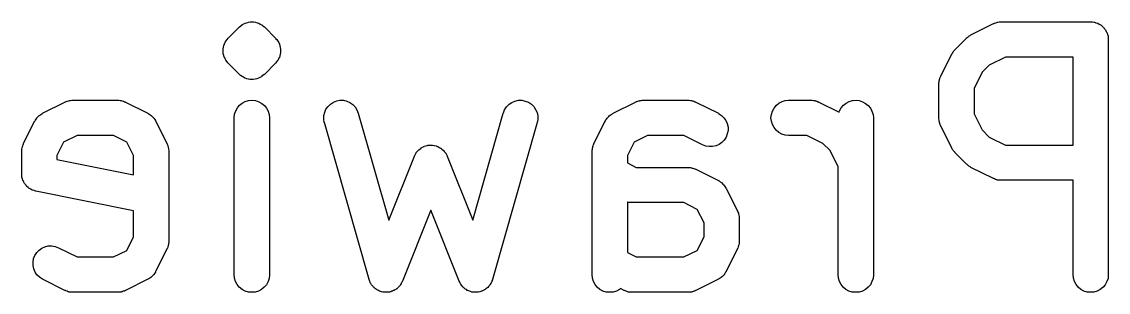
# Model space of a CAD drawing. Extents: x 131.5 to 184.4, y -145.8 to -137.7.
# Drawn here: x 179.796 to 184.422, y -145.467 to -144.317 of the extents above; entities that cross this region are included whole.
import ezdxf

# ---------------------------------------------------------------- set-up
doc = ezdxf.new("R2010")
doc.units = 0
doc.layers.add('BLACK', color=7, linetype='CONTINUOUS')

msp = doc.modelspace()

# ---------------------------------------------------------------- linework, layer by layer
at = {"layer": 'BLACK', "linetype": 'CONTINUOUS'}
for p, q in [((180.729, -144.334), (180.734, -144.33)), ((180.734, -144.33), (180.735, -144.33)), ((180.735, -144.329), (180.741, -144.326)), ((180.735, -144.33), (180.735, -144.329)), ((180.735, -144.33), (180.735, -144.33)), ((180.735, -144.33), (180.735, -144.33)), ((180.741, -144.326), (180.747, -144.323)), ((180.747, -144.323), (180.748, -144.323)), ((180.748, -144.323), (180.755, -144.321)), ((180.748, -144.323), (180.748, -144.323)), ((180.748, -144.323), (180.748, -144.323)), ((180.748, -144.323), (180.748, -144.323)), ((180.755, -144.321), (180.761, -144.319)), ((180.761, -144.319), (180.762, -144.319)), ((180.762, -144.319), (180.769, -144.318)), ((180.762, -144.319), (180.762, -144.319)), ((180.762, -144.319), (180.762, -144.319)), ((180.762, -144.319), (180.762, -144.319)), ((180.769, -144.318), (180.776, -144.317)), ((180.776, -144.317), (180.776, -144.317)), ((180.776, -144.317), (180.776, -144.317)), ((180.776, -144.317), (180.776, -144.317)), ((180.776, -144.317), (180.783, -144.318)), ((180.776, -144.317), (180.776, -144.317)), ((180.783, -144.318), (180.791, -144.319)), ((180.791, -144.319), (180.791, -144.319)), ((180.791, -144.319), (180.791, -144.319)), ((180.791, -144.319), (180.791, -144.319)), ((180.791, -144.319), (180.791, -144.319)), ((180.791, -144.319), (180.798, -144.321)), ((180.798, -144.321), (180.805, -144.323)), ((180.805, -144.323), (180.805, -144.323)), ((180.805, -144.323), (180.805, -144.323)), ((180.805, -144.323), (180.805, -144.323)), ((180.805, -144.323), (180.805, -144.323)), ((180.805, -144.323), (180.811, -144.327)), ((180.811, -144.327), (180.817, -144.33)), ((180.817, -144.33), (180.818, -144.33)), ((180.818, -144.33), (180.818, -144.33)), ((180.818, -144.33), (180.818, -144.33)), ((180.818, -144.33), (180.818, -144.33)), ((180.818, -144.33), (180.823, -144.335)), ((183.837, -144.373), (183.933, -144.325)), ((183.933, -144.325), (183.934, -144.325)), ((183.934, -144.325), (183.936, -144.324)), ((183.936, -144.324), (183.938, -144.323)), ((183.938, -144.323), (183.943, -144.322)), ((183.943, -144.322), (183.947, -144.32)), ((183.947, -144.32), (183.95, -144.319)), ((183.95, -144.319), (183.952, -144.319)), ((183.952, -144.319), (183.957, -144.318)), ((183.957, -144.318), (183.962, -144.318)), ((183.962, -144.318), (183.964, -144.318)), ((183.964, -144.318), (183.966, -144.317)), ((183.966, -144.317), (184.347, -144.317)), ((184.347, -144.317), (184.348, -144.317)), ((184.348, -144.317), (184.348, -144.317)), ((184.348, -144.317), (184.348, -144.317)), ((184.348, -144.317), (184.348, -144.317)), ((184.348, -144.317), (184.355, -144.318)), ((184.355, -144.318), (184.362, -144.319)), ((184.362, -144.319), (184.362, -144.319)), ((184.362, -144.319), (184.363, -144.319)), ((184.363, -144.319), (184.369, -144.321)), ((184.369, -144.321), (184.376, -144.323)), ((184.376, -144.323), (184.376, -144.323)), ((184.376, -144.323), (184.377, -144.323)), ((184.377, -144.323), (184.383, -144.327)), ((184.383, -144.327), (184.389, -144.33)), ((184.389, -144.33), (184.389, -144.33)), ((184.389, -144.33), (184.39, -144.33)), ((184.39, -144.33), (184.395, -144.335)), ((180.675, -144.387), (180.723, -144.339)), ((180.723, -144.339), (180.729, -144.334)), ((180.723, -144.339), (180.723, -144.339)), ((180.723, -144.339), (180.723, -144.339)), ((180.723, -144.339), (180.723, -144.339)), ((180.723, -144.339), (180.723, -144.339)), ((180.723, -144.339), (180.723, -144.339)), ((180.723, -144.339), (180.723, -144.339)), ((180.723, -144.339), (180.723, -144.339)), ((180.823, -144.335), (180.829, -144.339)), ((180.829, -144.339), (180.876, -144.387)), ((183.828, -144.379), (183.83, -144.377)), ((183.83, -144.377), (183.834, -144.375)), ((183.834, -144.375), (183.837, -144.373)), ((184.395, -144.335), (184.4, -144.34)), ((184.4, -144.34), (184.401, -144.34)), ((184.401, -144.34), (184.401, -144.34)), ((184.401, -144.34), (184.405, -144.345)), ((184.405, -144.345), (184.41, -144.351)), ((184.41, -144.351), (184.41, -144.351)), ((184.41, -144.351), (184.41, -144.351)), ((184.41, -144.351), (184.413, -144.358)), ((184.413, -144.358), (184.416, -144.364)), ((184.416, -144.364), (184.417, -144.364)), ((184.417, -144.364), (184.417, -144.364)), ((184.417, -144.364), (184.419, -144.371)), ((184.419, -144.371), (184.421, -144.378)), ((180.655, -144.425), (180.657, -144.418)), ((180.657, -144.418), (180.659, -144.411)), ((180.659, -144.411), (180.662, -144.404)), ((180.659, -144.411), (180.659, -144.411)), ((180.659, -144.411), (180.659, -144.411)), ((180.662, -144.404), (180.666, -144.398)), ((180.666, -144.398), (180.671, -144.392)), ((180.666, -144.398), (180.666, -144.398)), ((180.666, -144.398), (180.666, -144.398)), ((180.671, -144.392), (180.675, -144.387)), ((180.876, -144.387), (180.877, -144.387)), ((180.877, -144.387), (180.877, -144.387)), ((180.877, -144.387), (180.877, -144.387)), ((180.877, -144.387), (180.877, -144.388)), ((180.877, -144.388), (180.882, -144.393)), ((180.882, -144.393), (180.886, -144.399)), ((180.886, -144.399), (180.886, -144.399)), ((180.886, -144.399), (180.886, -144.399)), ((180.886, -144.399), (180.89, -144.405)), ((180.89, -144.405), (180.893, -144.412)), ((180.893, -144.412), (180.893, -144.412)), ((180.893, -144.412), (180.893, -144.412)), ((180.893, -144.412), (180.895, -144.419)), ((180.895, -144.419), (180.897, -144.426)), ((183.77, -144.435), (183.818, -144.387)), ((183.818, -144.387), (183.819, -144.386)), ((183.819, -144.386), (183.822, -144.384)), ((183.822, -144.384), (183.825, -144.381)), ((183.825, -144.381), (183.828, -144.379)), ((184.421, -144.378), (184.421, -144.378)), ((184.421, -144.378), (184.421, -144.378)), ((184.421, -144.378), (184.421, -144.385)), ((184.421, -144.385), (184.422, -144.392)), ((184.422, -144.392), (184.422, -145.392)), ((180.653, -144.439), (180.654, -144.432)), ((180.653, -144.44), (180.653, -144.439)), ((180.653, -144.439), (180.653, -144.439)), ((180.654, -144.447), (180.653, -144.44)), ((180.654, -144.432), (180.655, -144.425)), ((180.654, -144.454), (180.654, -144.447)), ((180.656, -144.461), (180.654, -144.454)), ((180.654, -144.454), (180.654, -144.454)), ((180.654, -144.454), (180.654, -144.454)), ((180.655, -144.425), (180.655, -144.425)), ((180.655, -144.425), (180.655, -144.425)), ((180.658, -144.468), (180.656, -144.461)), ((180.659, -144.468), (180.658, -144.468)), ((180.662, -144.475), (180.659, -144.468)), ((180.659, -144.468), (180.659, -144.468)), ((180.892, -144.469), (180.889, -144.476)), ((180.893, -144.469), (180.892, -144.469)), ((180.892, -144.469), (180.892, -144.469)), ((180.895, -144.462), (180.893, -144.469)), ((180.897, -144.455), (180.895, -144.462)), ((180.897, -144.426), (180.897, -144.426)), ((180.897, -144.426), (180.897, -144.426)), ((180.897, -144.426), (180.898, -144.433)), ((180.898, -144.448), (180.897, -144.455)), ((180.897, -144.455), (180.897, -144.455)), ((180.897, -144.455), (180.897, -144.455)), ((180.898, -144.433), (180.898, -144.44)), ((180.898, -144.44), (180.898, -144.441)), ((180.898, -144.441), (180.898, -144.441)), ((180.898, -144.441), (180.898, -144.448)), ((183.709, -144.549), (183.756, -144.454)), ((183.756, -144.454), (183.757, -144.453)), ((183.757, -144.453), (183.759, -144.45)), ((183.759, -144.45), (183.761, -144.446)), ((183.761, -144.446), (183.763, -144.443)), ((183.763, -144.443), (183.765, -144.441)), ((183.765, -144.441), (183.768, -144.438)), ((183.768, -144.438), (183.77, -144.435)), ((183.984, -144.467), (183.915, -144.502)), ((184.272, -144.467), (183.984, -144.467)), ((184.272, -144.841), (184.272, -144.467)), ((180.665, -144.481), (180.662, -144.475)), ((180.67, -144.487), (180.665, -144.481)), ((180.665, -144.481), (180.665, -144.481)), ((180.665, -144.481), (180.665, -144.481)), ((180.674, -144.492), (180.67, -144.487)), ((180.675, -144.493), (180.674, -144.492)), ((180.723, -144.541), (180.675, -144.493)), ((180.675, -144.493), (180.675, -144.493)), ((180.675, -144.493), (180.675, -144.493)), ((180.675, -144.493), (180.675, -144.493)), ((180.876, -144.493), (180.829, -144.541)), ((180.881, -144.488), (180.876, -144.493)), ((180.885, -144.482), (180.881, -144.488)), ((180.886, -144.482), (180.885, -144.482)), ((180.885, -144.482), (180.885, -144.482)), ((180.889, -144.476), (180.886, -144.482)), ((183.915, -144.502), (183.885, -144.532)), ((180.728, -144.545), (180.723, -144.541)), ((180.734, -144.55), (180.728, -144.545)), ((180.74, -144.553), (180.734, -144.55)), ((180.734, -144.55), (180.734, -144.55)), ((180.734, -144.55), (180.734, -144.55)), ((180.734, -144.55), (180.734, -144.55)), ((180.734, -144.55), (180.734, -144.55)), ((180.746, -144.557), (180.74, -144.553)), ((180.747, -144.557), (180.746, -144.557)), ((180.754, -144.559), (180.747, -144.557)), ((180.747, -144.557), (180.747, -144.557)), ((180.747, -144.557), (180.747, -144.557)), ((180.747, -144.557), (180.747, -144.557)), ((180.76, -144.561), (180.754, -144.559)), ((180.761, -144.561), (180.76, -144.561)), ((180.768, -144.562), (180.761, -144.561)), ((180.761, -144.561), (180.761, -144.561)), ((180.761, -144.561), (180.761, -144.561)), ((180.761, -144.561), (180.761, -144.561)), ((180.775, -144.563), (180.768, -144.562)), ((180.782, -144.562), (180.775, -144.563)), ((180.79, -144.561), (180.782, -144.562)), ((180.797, -144.559), (180.79, -144.561)), ((180.79, -144.561), (180.79, -144.561)), ((180.79, -144.561), (180.79, -144.561)), ((180.79, -144.561), (180.79, -144.561)), ((180.79, -144.561), (180.79, -144.561)), ((180.804, -144.557), (180.797, -144.559)), ((180.81, -144.554), (180.804, -144.557)), ((180.804, -144.557), (180.804, -144.557)), ((180.804, -144.557), (180.804, -144.557)), ((180.804, -144.557), (180.804, -144.557)), ((180.804, -144.557), (180.804, -144.557)), ((180.817, -144.551), (180.81, -144.554)), ((180.822, -144.546), (180.817, -144.55)), ((180.817, -144.55), (180.817, -144.55)), ((180.817, -144.55), (180.817, -144.55)), ((180.817, -144.55), (180.817, -144.55)), ((180.817, -144.55), (180.817, -144.551)), ((180.828, -144.541), (180.822, -144.546)), ((180.829, -144.541), (180.828, -144.541)), ((180.828, -144.541), (180.828, -144.541)), ((180.828, -144.541), (180.828, -144.541)), ((180.828, -144.541), (180.828, -144.541)), ((180.828, -144.541), (180.828, -144.541)), ((180.828, -144.541), (180.828, -144.541)), ((180.828, -144.541), (180.828, -144.541)), ((183.703, -144.563), (183.705, -144.558)), ((183.705, -144.558), (183.707, -144.553)), ((183.707, -144.553), (183.708, -144.551)), ((183.708, -144.551), (183.709, -144.549)), ((183.885, -144.532), (183.851, -144.601)), ((180.775, -144.563), (180.775, -144.563)), ((180.775, -144.563), (180.775, -144.563)), ((180.775, -144.563), (180.775, -144.563)), ((180.775, -144.563), (180.775, -144.563)), ((183.701, -144.577), (183.702, -144.572)), ((183.701, -144.58), (183.701, -144.577)), ((183.701, -144.582), (183.701, -144.58)), ((183.701, -144.583), (183.701, -144.582)), ((183.701, -144.726), (183.701, -144.583)), ((183.702, -144.567), (183.703, -144.565)), ((183.702, -144.572), (183.702, -144.567)), ((183.703, -144.565), (183.703, -144.563)), ((183.851, -144.601), (183.851, -144.708)), ((179.985, -144.656), (179.99, -144.655)), ((179.99, -144.655), (179.995, -144.653)), ((179.995, -144.653), (179.997, -144.653)), ((179.997, -144.653), (179.999, -144.652)), ((179.999, -144.652), (180.004, -144.652)), ((180.004, -144.652), (180.009, -144.651)), ((180.009, -144.651), (180.012, -144.651)), ((180.012, -144.651), (180.014, -144.651)), ((180.014, -144.651), (180.204, -144.651)), ((180.204, -144.651), (180.205, -144.651)), ((180.205, -144.651), (180.208, -144.651)), ((180.208, -144.651), (180.21, -144.651)), ((180.21, -144.651), (180.215, -144.652)), ((180.215, -144.652), (180.22, -144.652)), ((180.22, -144.652), (180.222, -144.653)), ((180.222, -144.653), (180.224, -144.653)), ((180.224, -144.653), (180.229, -144.655)), ((180.229, -144.655), (180.234, -144.657)), ((180.748, -144.656), (180.762, -144.652)), ((180.762, -144.652), (180.776, -144.651)), ((180.776, -144.651), (180.791, -144.652)), ((180.791, -144.652), (180.805, -144.657)), ((181.123, -144.659), (181.137, -144.653)), ((181.137, -144.653), (181.151, -144.651)), ((181.151, -144.651), (181.166, -144.651)), ((181.166, -144.651), (181.18, -144.654)), ((181.18, -144.654), (181.193, -144.66)), ((181.883, -144.66), (181.896, -144.654)), ((181.896, -144.654), (181.911, -144.651)), ((181.911, -144.651), (181.925, -144.651)), ((181.925, -144.651), (181.94, -144.654)), ((181.94, -144.654), (181.953, -144.659)), ((182.414, -144.656), (182.419, -144.655)), ((182.419, -144.655), (182.424, -144.653)), ((182.424, -144.653), (182.426, -144.653)), ((182.426, -144.653), (182.428, -144.652)), ((182.428, -144.652), (182.433, -144.652)), ((182.433, -144.652), (182.438, -144.651)), ((182.438, -144.651), (182.44, -144.651)), ((182.44, -144.651), (182.442, -144.651)), ((182.442, -144.651), (182.633, -144.651)), ((182.633, -144.651), (182.634, -144.651)), ((182.634, -144.651), (182.636, -144.651)), ((182.636, -144.651), (182.638, -144.651)), ((182.638, -144.651), (182.643, -144.652)), ((182.643, -144.652), (182.648, -144.652)), ((182.648, -144.652), (182.651, -144.653)), ((182.651, -144.653), (182.653, -144.653)), ((182.653, -144.653), (182.658, -144.655)), ((182.658, -144.655), (182.662, -144.657)), ((183.033, -144.656), (183.047, -144.652)), ((183.047, -144.652), (183.061, -144.651)), ((183.061, -144.651), (183.157, -144.651)), ((183.157, -144.651), (183.158, -144.651)), ((183.158, -144.651), (183.16, -144.651)), ((183.16, -144.651), (183.162, -144.651)), ((183.162, -144.651), (183.167, -144.652)), ((183.167, -144.652), (183.172, -144.652)), ((183.172, -144.652), (183.174, -144.653)), ((183.174, -144.653), (183.177, -144.653)), ((183.177, -144.653), (183.181, -144.655)), ((183.181, -144.655), (183.186, -144.657)), ((183.319, -144.656), (183.333, -144.652)), ((183.333, -144.652), (183.348, -144.651)), ((183.348, -144.651), (183.362, -144.652)), ((183.362, -144.652), (183.376, -144.657)), ((179.885, -144.706), (179.98, -144.659)), ((179.98, -144.659), (179.981, -144.658)), ((179.981, -144.658), (179.983, -144.657)), ((179.983, -144.657), (179.985, -144.656)), ((180.234, -144.657), (180.236, -144.658)), ((180.236, -144.658), (180.238, -144.659)), ((180.238, -144.659), (180.333, -144.706)), ((180.702, -144.71), (180.707, -144.696)), ((180.707, -144.696), (180.714, -144.683)), ((180.714, -144.683), (180.723, -144.672)), ((180.723, -144.672), (180.735, -144.663)), ((180.735, -144.663), (180.748, -144.656)), ((180.805, -144.657), (180.818, -144.664)), ((180.818, -144.664), (180.829, -144.673)), ((180.829, -144.673), (180.838, -144.684)), ((180.838, -144.684), (180.845, -144.697)), ((180.845, -144.697), (180.849, -144.711)), ((181.086, -144.702), (181.091, -144.689)), ((181.091, -144.689), (181.1, -144.677)), ((181.1, -144.677), (181.111, -144.667)), ((181.111, -144.667), (181.123, -144.659)), ((181.193, -144.66), (181.205, -144.669)), ((181.205, -144.669), (181.215, -144.679)), ((181.215, -144.679), (181.223, -144.691)), ((181.223, -144.691), (181.229, -144.705)), ((181.847, -144.704), (181.852, -144.691)), ((181.852, -144.691), (181.86, -144.678)), ((181.86, -144.678), (181.871, -144.668)), ((181.871, -144.668), (181.883, -144.66)), ((181.953, -144.659), (181.966, -144.667)), ((181.966, -144.667), (181.976, -144.677)), ((181.976, -144.677), (181.984, -144.69)), ((181.984, -144.69), (181.99, -144.703)), ((182.314, -144.706), (182.409, -144.659)), ((182.409, -144.659), (182.41, -144.658)), ((182.41, -144.658), (182.412, -144.657)), ((182.412, -144.657), (182.414, -144.656)), ((182.662, -144.657), (182.664, -144.658)), ((182.664, -144.658), (182.666, -144.659)), ((182.666, -144.659), (182.762, -144.706)), ((182.988, -144.711), (182.992, -144.697)), ((182.992, -144.697), (182.999, -144.684)), ((182.999, -144.684), (183.009, -144.672)), ((183.009, -144.672), (183.02, -144.663)), ((183.02, -144.663), (183.033, -144.656)), ((183.186, -144.657), (183.188, -144.658)), ((183.188, -144.658), (183.19, -144.659)), ((183.19, -144.659), (183.276, -144.702)), ((183.276, -144.702), (183.278, -144.696)), ((183.278, -144.696), (183.285, -144.683)), ((183.285, -144.683), (183.295, -144.672)), ((183.295, -144.672), (183.306, -144.663)), ((183.306, -144.663), (183.319, -144.656)), ((183.376, -144.657), (183.389, -144.664)), ((183.389, -144.664), (183.4, -144.673)), ((183.4, -144.673), (183.41, -144.684)), ((183.41, -144.684), (183.416, -144.697)), ((183.416, -144.697), (183.421, -144.711)), ((179.804, -144.835), (179.851, -144.74)), ((179.851, -144.74), (179.852, -144.739)), ((179.852, -144.739), (179.853, -144.737)), ((179.853, -144.737), (179.854, -144.736)), ((179.854, -144.736), (179.857, -144.731)), ((179.857, -144.731), (179.86, -144.727)), ((179.86, -144.727), (179.861, -144.725)), ((179.861, -144.725), (179.862, -144.724)), ((179.862, -144.724), (179.866, -144.72)), ((179.866, -144.72), (179.87, -144.716)), ((179.87, -144.716), (179.871, -144.715)), ((179.871, -144.715), (179.873, -144.714)), ((179.873, -144.714), (179.877, -144.711)), ((179.877, -144.711), (179.882, -144.708)), ((179.882, -144.708), (179.884, -144.707)), ((179.884, -144.707), (179.885, -144.706)), ((180.333, -144.706), (180.334, -144.707)), ((180.334, -144.707), (180.335, -144.708)), ((180.335, -144.708), (180.337, -144.708)), ((180.337, -144.708), (180.341, -144.712)), ((180.341, -144.712), (180.346, -144.715)), ((180.346, -144.715), (180.347, -144.716)), ((180.347, -144.716), (180.349, -144.717)), ((180.349, -144.717), (180.353, -144.721)), ((180.353, -144.721), (180.357, -144.725)), ((180.357, -144.725), (180.358, -144.726)), ((180.358, -144.726), (180.359, -144.727)), ((180.359, -144.727), (180.362, -144.732)), ((180.362, -144.732), (180.365, -144.737)), ((180.365, -144.737), (180.366, -144.738)), ((180.366, -144.738), (180.367, -144.74)), ((180.367, -144.74), (180.414, -144.835)), ((180.701, -144.725), (180.702, -144.71)), ((180.701, -144.726), (180.701, -144.725)), ((180.701, -145.392), (180.701, -144.726)), ((180.849, -144.711), (180.851, -144.726)), ((180.851, -144.726), (180.851, -145.392)), ((181.082, -144.716), (181.086, -144.702)), ((181.082, -144.731), (181.082, -144.716)), ((181.084, -144.745), (181.082, -144.731)), ((181.085, -144.746), (181.084, -144.745)), ((181.275, -145.413), (181.085, -144.746)), ((181.229, -144.705), (181.359, -145.161)), ((181.716, -145.161), (181.846, -144.705)), ((181.991, -144.746), (181.8, -145.413)), ((181.846, -144.705), (181.847, -144.704)), ((181.99, -144.703), (181.993, -144.717)), ((181.993, -144.732), (181.991, -144.746)), ((181.993, -144.717), (181.993, -144.732)), ((182.232, -144.835), (182.28, -144.74)), ((182.28, -144.74), (182.281, -144.739)), ((182.281, -144.737), (182.282, -144.736)), ((182.281, -144.739), (182.281, -144.737)), ((182.282, -144.736), (182.285, -144.731)), ((182.285, -144.731), (182.288, -144.727)), ((182.288, -144.727), (182.29, -144.725)), ((182.29, -144.725), (182.291, -144.724)), ((182.291, -144.724), (182.295, -144.72)), ((182.295, -144.72), (182.299, -144.716)), ((182.299, -144.716), (182.3, -144.715)), ((182.3, -144.715), (182.301, -144.714)), ((182.301, -144.714), (182.306, -144.711)), ((182.306, -144.711), (182.311, -144.708)), ((182.311, -144.708), (182.312, -144.707)), ((182.312, -144.707), (182.314, -144.706)), ((182.762, -144.706), (182.763, -144.707)), ((182.763, -144.707), (182.775, -144.715)), ((182.775, -144.715), (182.785, -144.725)), ((182.785, -144.725), (182.794, -144.737)), ((182.794, -144.737), (182.799, -144.75)), ((182.986, -144.725), (182.988, -144.711)), ((182.988, -144.74), (182.986, -144.725)), ((182.992, -144.754), (182.988, -144.74)), ((183.421, -144.711), (183.422, -144.726)), ((183.422, -144.726), (183.422, -145.392)), ((183.701, -144.728), (183.701, -144.726)), ((183.701, -144.73), (183.701, -144.728)), ((183.702, -144.735), (183.701, -144.73)), ((183.702, -144.74), (183.702, -144.735)), ((183.703, -144.742), (183.702, -144.74)), ((183.703, -144.745), (183.703, -144.742)), ((183.705, -144.749), (183.703, -144.745)), ((183.851, -144.708), (183.885, -144.777)), ((182.799, -144.75), (182.803, -144.765)), ((182.803, -144.779), (182.8, -144.794)), ((182.803, -144.765), (182.803, -144.779)), ((182.999, -144.767), (182.992, -144.754)), ((183.008, -144.778), (182.999, -144.767)), ((183.019, -144.788), (183.008, -144.778)), ((183.032, -144.795), (183.019, -144.788)), ((183.706, -144.754), (183.705, -144.749)), ((183.707, -144.756), (183.706, -144.754)), ((183.708, -144.758), (183.707, -144.756)), ((183.709, -144.759), (183.708, -144.758)), ((183.756, -144.854), (183.709, -144.759)), ((183.885, -144.777), (183.915, -144.807)), ((179.8, -144.844), (179.802, -144.839)), ((179.802, -144.839), (179.803, -144.837)), ((179.803, -144.837), (179.804, -144.835)), ((179.974, -144.829), (179.946, -144.886)), ((180.032, -144.801), (179.974, -144.829)), ((180.187, -144.801), (180.032, -144.801)), ((180.244, -144.829), (180.187, -144.801)), ((180.272, -144.886), (180.244, -144.829)), ((180.414, -144.835), (180.415, -144.836)), ((180.415, -144.836), (180.415, -144.838)), ((180.415, -144.838), (180.416, -144.84)), ((180.416, -144.84), (180.418, -144.845)), ((182.229, -144.844), (182.231, -144.839)), ((182.231, -144.839), (182.232, -144.837)), ((182.232, -144.837), (182.232, -144.835)), ((182.403, -144.829), (182.375, -144.886)), ((182.46, -144.801), (182.403, -144.829)), ((182.615, -144.801), (182.46, -144.801)), ((182.695, -144.84), (182.615, -144.801)), ((182.708, -144.846), (182.695, -144.84)), ((182.765, -144.839), (182.752, -144.845)), ((182.777, -144.83), (182.765, -144.839)), ((182.787, -144.82), (182.777, -144.83)), ((182.795, -144.807), (182.787, -144.82)), ((182.8, -144.794), (182.795, -144.807)), ((183.046, -144.799), (183.032, -144.795)), ((183.06, -144.801), (183.046, -144.799)), ((183.061, -144.801), (183.06, -144.801)), ((183.139, -144.801), (183.061, -144.801)), ((183.207, -144.835), (183.139, -144.801)), ((183.238, -144.865), (183.207, -144.835)), ((183.915, -144.807), (183.984, -144.841)), ((179.796, -144.863), (179.797, -144.858)), ((179.796, -144.865), (179.796, -144.863)), ((179.796, -144.868), (179.796, -144.865)), ((179.796, -144.869), (179.796, -144.868)), ((179.796, -144.964), (179.796, -144.869)), ((179.797, -144.858), (179.798, -144.853)), ((179.798, -144.851), (179.799, -144.849)), ((179.798, -144.853), (179.798, -144.851)), ((179.799, -144.849), (179.8, -144.844)), ((179.946, -144.886), (179.946, -144.902)), ((180.272, -144.968), (180.272, -144.886)), ((180.418, -144.845), (180.42, -144.85)), ((180.42, -144.85), (180.42, -144.852)), ((180.42, -144.852), (180.421, -144.854)), ((180.421, -144.854), (180.421, -144.859)), ((180.421, -144.859), (180.422, -144.864)), ((180.422, -144.864), (180.422, -144.866)), ((180.422, -144.866), (180.422, -144.869)), ((180.422, -144.869), (180.422, -145.25)), ((181.469, -144.886), (181.472, -144.88)), ((181.469, -144.887), (181.469, -144.886)), ((181.472, -144.88), (181.475, -144.874)), ((181.475, -144.874), (181.476, -144.874)), ((181.476, -144.873), (181.48, -144.868)), ((181.476, -144.874), (181.476, -144.873)), ((181.48, -144.868), (181.485, -144.863)), ((181.485, -144.863), (181.486, -144.862)), ((181.485, -144.863), (181.485, -144.863)), ((181.486, -144.862), (181.491, -144.858)), ((181.491, -144.858), (181.496, -144.854)), ((181.496, -144.854), (181.497, -144.853)), ((181.497, -144.853), (181.503, -144.85)), ((181.497, -144.853), (181.497, -144.853)), ((181.503, -144.85), (181.509, -144.847)), ((181.509, -144.847), (181.51, -144.847)), ((181.51, -144.846), (181.517, -144.845)), ((181.51, -144.847), (181.51, -144.846)), ((181.517, -144.845), (181.523, -144.843)), ((181.523, -144.843), (181.524, -144.843)), ((181.524, -144.843), (181.524, -144.842)), ((181.524, -144.842), (181.531, -144.842)), ((181.531, -144.842), (181.537, -144.841)), ((181.537, -144.841), (181.538, -144.841)), ((181.538, -144.841), (181.539, -144.841)), ((181.539, -144.841), (181.545, -144.842)), ((181.545, -144.842), (181.552, -144.843)), ((181.552, -144.843), (181.553, -144.843)), ((181.553, -144.843), (181.553, -144.843)), ((181.553, -144.843), (181.56, -144.845)), ((181.56, -144.845), (181.566, -144.847)), ((181.566, -144.847), (181.567, -144.847)), ((181.567, -144.847), (181.567, -144.847)), ((181.567, -144.847), (181.573, -144.851)), ((181.573, -144.851), (181.579, -144.854)), ((181.579, -144.854), (181.58, -144.854)), ((181.58, -144.854), (181.58, -144.854)), ((181.58, -144.854), (181.585, -144.859)), ((181.585, -144.859), (181.59, -144.863)), ((181.59, -144.863), (181.591, -144.863)), ((181.591, -144.863), (181.591, -144.864)), ((181.591, -144.864), (181.595, -144.869)), ((181.595, -144.869), (181.6, -144.874)), ((181.6, -144.874), (181.6, -144.875)), ((181.6, -144.875), (181.601, -144.875)), ((181.601, -144.875), (181.604, -144.881)), ((181.604, -144.881), (181.607, -144.887)), ((182.225, -144.863), (182.226, -144.858)), ((182.225, -144.865), (182.225, -144.863)), ((182.225, -144.868), (182.225, -144.865)), ((182.225, -144.869), (182.225, -144.868)), ((182.225, -145.392), (182.225, -144.869)), ((182.226, -144.853), (182.227, -144.851)), ((182.226, -144.858), (182.226, -144.853)), ((182.227, -144.849), (182.229, -144.844)), ((182.227, -144.851), (182.227, -144.849)), ((182.375, -144.886), (182.375, -144.917)), ((182.723, -144.848), (182.708, -144.846)), ((182.737, -144.848), (182.723, -144.848)), ((182.752, -144.845), (182.737, -144.848)), ((183.272, -144.934), (183.238, -144.865)), ((183.758, -144.858), (183.756, -144.854)), ((183.76, -144.862), (183.758, -144.858)), ((183.762, -144.864), (183.76, -144.862)), ((183.764, -144.867), (183.762, -144.864)), ((183.767, -144.87), (183.764, -144.867)), ((183.77, -144.873), (183.767, -144.87)), ((183.77, -144.874), (183.77, -144.873)), ((183.818, -144.922), (183.77, -144.874)), ((183.984, -144.841), (184.272, -144.841)), ((179.946, -144.902), (180.272, -144.968)), ((181.359, -145.161), (181.468, -144.888)), ((181.468, -144.888), (181.468, -144.887)), ((181.468, -144.887), (181.469, -144.887)), ((181.607, -144.887), (181.607, -144.888)), ((181.607, -144.888), (181.607, -144.888)), ((181.607, -144.888), (181.716, -145.161)), ((182.375, -144.917), (182.412, -144.936)), ((183.821, -144.924), (183.818, -144.922)), ((183.824, -144.927), (183.821, -144.924)), ((183.827, -144.929), (183.824, -144.927)), ((183.829, -144.931), (183.827, -144.929)), ((183.833, -144.933), (183.829, -144.931)), ((179.797, -144.971), (179.796, -144.964)), ((179.797, -144.978), (179.797, -144.971)), ((179.799, -144.985), (179.797, -144.978)), ((179.797, -144.978), (179.797, -144.978)), ((179.797, -144.978), (179.797, -144.978)), ((182.412, -144.936), (182.633, -144.936)), ((182.633, -144.936), (182.634, -144.936)), ((182.634, -144.936), (182.636, -144.937)), ((182.636, -144.937), (182.638, -144.937)), ((182.638, -144.937), (182.643, -144.937)), ((182.643, -144.937), (182.648, -144.938)), ((182.648, -144.938), (182.651, -144.939)), ((182.651, -144.939), (182.653, -144.939)), ((182.653, -144.939), (182.658, -144.941)), ((182.658, -144.941), (182.662, -144.942)), ((182.662, -144.942), (182.664, -144.944)), ((182.664, -144.944), (182.666, -144.944)), ((182.666, -144.944), (182.762, -144.992)), ((183.272, -145.392), (183.272, -144.934)), ((183.836, -144.935), (183.833, -144.933)), ((183.837, -144.936), (183.836, -144.935)), ((183.933, -144.983), (183.837, -144.936)), ((179.801, -144.992), (179.799, -144.985)), ((179.802, -144.992), (179.801, -144.992)), ((179.805, -144.999), (179.802, -144.992)), ((179.802, -144.992), (179.802, -144.992)), ((179.808, -145.005), (179.805, -144.999)), ((179.813, -145.011), (179.808, -145.005)), ((179.808, -145.005), (179.808, -145.005)), ((179.808, -145.005), (179.808, -145.005)), ((179.817, -145.016), (179.813, -145.011)), ((179.818, -145.016), (179.817, -145.016)), ((179.818, -145.017), (179.818, -145.016)), ((179.823, -145.021), (179.818, -145.017)), ((179.828, -145.026), (179.823, -145.021)), ((182.762, -144.992), (182.763, -144.992)), ((182.763, -144.992), (182.764, -144.993)), ((182.764, -144.993), (182.765, -144.994)), ((182.765, -144.994), (182.77, -144.997)), ((182.77, -144.997), (182.775, -145)), ((182.775, -145), (182.776, -145.002)), ((182.776, -145.002), (182.777, -145.002)), ((182.777, -145.002), (182.781, -145.007)), ((182.781, -145.007), (182.785, -145.011)), ((182.785, -145.011), (182.786, -145.012)), ((182.786, -145.012), (182.787, -145.013)), ((182.787, -145.013), (182.79, -145.018)), ((182.79, -145.018), (182.794, -145.023)), ((182.794, -145.023), (182.794, -145.024)), ((182.794, -145.024), (182.795, -145.026)), ((183.935, -144.984), (183.933, -144.983)), ((183.937, -144.985), (183.935, -144.984)), ((183.942, -144.987), (183.937, -144.985)), ((183.946, -144.989), (183.942, -144.987)), ((183.948, -144.989), (183.946, -144.989)), ((183.951, -144.99), (183.948, -144.989)), ((183.956, -144.99), (183.951, -144.99)), ((183.961, -144.991), (183.956, -144.99)), ((183.963, -144.991), (183.961, -144.991)), ((183.965, -144.991), (183.963, -144.991)), ((183.966, -144.991), (183.965, -144.991)), ((184.272, -144.991), (183.966, -144.991)), ((184.272, -145.392), (184.272, -144.991)), ((179.829, -145.026), (179.828, -145.026)), ((179.835, -145.029), (179.829, -145.026)), ((179.829, -145.026), (179.829, -145.026)), ((179.841, -145.033), (179.835, -145.029)), ((179.842, -145.033), (179.841, -145.033)), ((179.849, -145.035), (179.842, -145.033)), ((179.842, -145.033), (179.842, -145.033)), ((179.855, -145.037), (179.849, -145.035)), ((179.856, -145.037), (179.855, -145.037)), ((180.272, -145.121), (179.856, -145.037)), ((179.856, -145.037), (179.856, -145.037)), ((179.856, -145.037), (179.856, -145.037)), ((179.856, -145.037), (179.856, -145.037)), ((182.795, -145.026), (182.843, -145.121)), ((182.377, -145.084), (182.375, -145.084)), ((182.375, -145.084), (182.375, -145.084)), ((182.375, -145.084), (182.375, -145.298)), ((182.379, -145.085), (182.377, -145.084)), ((182.384, -145.085), (182.379, -145.085)), ((182.389, -145.086), (182.384, -145.085)), ((182.392, -145.086), (182.389, -145.086)), ((182.394, -145.086), (182.392, -145.086)), ((182.395, -145.086), (182.394, -145.086)), ((182.615, -145.086), (182.395, -145.086)), ((182.672, -145.115), (182.615, -145.086)), ((182.701, -145.172), (182.672, -145.115)), ((180.272, -145.232), (180.272, -145.121)), ((181.538, -145.118), (181.417, -145.42)), ((181.658, -145.42), (181.538, -145.118)), ((182.843, -145.121), (182.843, -145.122)), ((182.843, -145.122), (182.844, -145.124)), ((182.844, -145.124), (182.845, -145.126)), ((182.845, -145.126), (182.847, -145.131)), ((182.847, -145.131), (182.848, -145.135)), ((182.848, -145.135), (182.849, -145.138)), ((182.849, -145.138), (182.849, -145.14)), ((182.849, -145.14), (182.85, -145.145)), ((182.85, -145.145), (182.851, -145.15)), ((182.851, -145.15), (182.85, -145.152)), ((182.85, -145.152), (182.851, -145.154)), ((182.851, -145.154), (182.851, -145.25)), ((182.701, -145.232), (182.701, -145.172)), ((180.244, -145.289), (180.272, -145.232)), ((180.422, -145.255), (180.421, -145.26)), ((180.422, -145.25), (180.422, -145.251)), ((180.422, -145.251), (180.422, -145.253)), ((180.422, -145.253), (180.422, -145.255)), ((182.672, -145.289), (182.701, -145.232)), ((182.851, -145.251), (182.85, -145.253)), ((182.85, -145.253), (182.851, -145.255)), ((182.851, -145.255), (182.85, -145.26)), ((182.851, -145.25), (182.851, -145.251)), ((179.852, -145.311), (179.86, -145.298)), ((179.86, -145.298), (179.87, -145.288)), ((179.87, -145.288), (179.882, -145.279)), ((179.882, -145.279), (179.895, -145.274)), ((179.895, -145.274), (179.909, -145.27)), ((179.909, -145.27), (179.924, -145.27)), ((179.924, -145.27), (179.938, -145.272)), ((179.938, -145.272), (179.952, -145.278)), ((179.952, -145.278), (180.032, -145.317)), ((180.187, -145.317), (180.244, -145.289)), ((180.414, -145.283), (180.367, -145.378)), ((180.415, -145.281), (180.414, -145.283)), ((180.416, -145.279), (180.415, -145.281)), ((180.418, -145.274), (180.416, -145.279)), ((180.419, -145.269), (180.418, -145.274)), ((180.42, -145.267), (180.419, -145.269)), ((180.421, -145.265), (180.42, -145.267)), ((180.421, -145.26), (180.421, -145.265)), ((182.375, -145.298), (182.412, -145.317)), ((182.615, -145.317), (182.672, -145.289)), ((182.843, -145.283), (182.795, -145.378)), ((182.844, -145.281), (182.843, -145.283)), ((182.845, -145.279), (182.844, -145.281)), ((182.846, -145.274), (182.845, -145.279)), ((182.848, -145.269), (182.846, -145.274)), ((182.849, -145.265), (182.848, -145.267)), ((182.848, -145.267), (182.848, -145.269)), ((182.85, -145.26), (182.849, -145.265)), ((179.844, -145.339), (179.846, -145.324)), ((179.844, -145.353), (179.844, -145.339)), ((179.846, -145.324), (179.852, -145.311)), ((180.032, -145.317), (180.187, -145.317)), ((182.412, -145.317), (182.615, -145.317)), ((179.847, -145.368), (179.844, -145.353)), ((179.853, -145.381), (179.847, -145.368)), ((179.861, -145.393), (179.853, -145.381)), ((179.872, -145.403), (179.861, -145.393)), ((180.356, -145.394), (180.352, -145.398)), ((180.357, -145.393), (180.356, -145.394)), ((180.358, -145.392), (180.357, -145.393)), ((180.361, -145.387), (180.358, -145.392)), ((180.365, -145.382), (180.361, -145.387)), ((180.366, -145.379), (180.365, -145.381)), ((180.365, -145.381), (180.365, -145.382)), ((180.367, -145.378), (180.366, -145.379)), ((180.702, -145.407), (180.701, -145.392)), ((180.851, -145.393), (180.849, -145.408)), ((180.851, -145.392), (180.851, -145.393)), ((182.226, -145.407), (182.225, -145.392)), ((182.785, -145.394), (182.781, -145.398)), ((182.786, -145.393), (182.785, -145.394)), ((182.787, -145.392), (182.786, -145.393)), ((182.79, -145.387), (182.787, -145.392)), ((182.793, -145.382), (182.79, -145.387)), ((182.794, -145.381), (182.793, -145.382)), ((182.795, -145.379), (182.794, -145.381)), ((182.795, -145.378), (182.795, -145.379)), ((183.274, -145.407), (183.272, -145.392)), ((183.422, -145.393), (183.421, -145.408)), ((183.422, -145.392), (183.422, -145.393)), ((184.274, -145.407), (184.272, -145.392)), ((184.422, -145.393), (184.421, -145.408)), ((184.422, -145.392), (184.422, -145.393)), ((179.884, -145.411), (179.872, -145.403)), ((179.885, -145.412), (179.884, -145.411)), ((179.98, -145.459), (179.885, -145.412)), ((180.333, -145.412), (180.238, -145.459)), ((180.334, -145.411), (180.333, -145.412)), ((180.336, -145.41), (180.334, -145.411)), ((180.341, -145.407), (180.336, -145.41)), ((180.345, -145.404), (180.341, -145.407)), ((180.347, -145.403), (180.345, -145.404)), ((180.348, -145.402), (180.347, -145.403)), ((180.352, -145.398), (180.348, -145.402)), ((180.706, -145.421), (180.702, -145.407)), ((180.713, -145.434), (180.706, -145.421)), ((180.722, -145.445), (180.713, -145.434)), ((180.838, -145.435), (180.828, -145.446)), ((180.845, -145.422), (180.838, -145.435)), ((180.849, -145.408), (180.845, -145.422)), ((181.277, -145.417), (181.275, -145.413)), ((181.278, -145.422), (181.277, -145.417)), ((181.279, -145.424), (181.278, -145.422)), ((181.28, -145.427), (181.279, -145.424)), ((181.283, -145.43), (181.28, -145.427)), ((181.285, -145.435), (181.283, -145.43)), ((181.287, -145.437), (181.285, -145.435)), ((181.288, -145.439), (181.287, -145.437)), ((181.292, -145.442), (181.288, -145.439)), ((181.404, -145.441), (181.402, -145.443)), ((181.407, -145.438), (181.404, -145.441)), ((181.409, -145.434), (181.407, -145.438)), ((181.411, -145.432), (181.409, -145.434)), ((181.412, -145.429), (181.411, -145.432)), ((181.414, -145.425), (181.412, -145.429)), ((181.416, -145.421), (181.414, -145.425)), ((181.417, -145.42), (181.416, -145.421)), ((181.661, -145.424), (181.658, -145.42)), ((181.662, -145.429), (181.661, -145.424)), ((181.664, -145.431), (181.662, -145.429)), ((181.665, -145.433), (181.664, -145.431)), ((181.668, -145.437), (181.665, -145.433)), ((181.671, -145.441), (181.668, -145.437)), ((181.673, -145.443), (181.671, -145.441)), ((181.786, -145.44), (181.783, -145.443)), ((181.788, -145.437), (181.786, -145.44)), ((181.79, -145.435), (181.788, -145.437)), ((181.792, -145.431), (181.79, -145.435)), ((181.794, -145.428), (181.792, -145.431)), ((181.795, -145.425), (181.794, -145.428)), ((181.797, -145.423), (181.795, -145.425)), ((181.798, -145.418), (181.797, -145.423)), ((181.8, -145.414), (181.798, -145.418)), ((181.8, -145.413), (181.8, -145.414)), ((182.23, -145.421), (182.226, -145.407)), ((182.237, -145.434), (182.23, -145.421)), ((182.246, -145.445), (182.237, -145.434)), ((182.762, -145.412), (182.666, -145.459)), ((182.763, -145.411), (182.762, -145.412)), ((182.764, -145.41), (182.763, -145.411)), ((182.769, -145.407), (182.764, -145.41)), ((182.774, -145.404), (182.769, -145.407)), ((182.775, -145.403), (182.774, -145.404)), ((182.777, -145.402), (182.775, -145.403)), ((182.781, -145.398), (182.777, -145.402)), ((183.278, -145.421), (183.274, -145.407)), ((183.285, -145.434), (183.278, -145.421)), ((183.294, -145.445), (183.285, -145.434)), ((183.409, -145.435), (183.4, -145.446)), ((183.416, -145.422), (183.409, -145.435)), ((183.421, -145.408), (183.416, -145.422)), ((184.278, -145.421), (184.274, -145.407)), ((184.285, -145.434), (184.278, -145.421)), ((184.294, -145.445), (184.285, -145.434)), ((184.409, -145.435), (184.4, -145.446)), ((184.416, -145.422), (184.409, -145.435)), ((184.421, -145.408), (184.416, -145.422)), ((179.982, -145.46), (179.98, -145.459)), ((179.984, -145.461), (179.982, -145.46)), ((179.989, -145.463), (179.984, -145.461)), ((179.994, -145.465), (179.989, -145.463)), ((179.996, -145.465), (179.994, -145.465)), ((179.998, -145.466), (179.996, -145.465)), ((180.003, -145.466), (179.998, -145.466)), ((180.008, -145.467), (180.003, -145.466)), ((180.011, -145.467), (180.008, -145.467)), ((180.013, -145.467), (180.011, -145.467)), ((180.014, -145.467), (180.013, -145.467)), ((180.204, -145.467), (180.014, -145.467)), ((180.206, -145.467), (180.204, -145.467)), ((180.209, -145.467), (180.206, -145.467)), ((180.214, -145.466), (180.209, -145.467)), ((180.219, -145.466), (180.214, -145.466)), ((180.221, -145.465), (180.219, -145.466)), ((180.223, -145.465), (180.221, -145.465)), ((180.228, -145.463), (180.223, -145.465)), ((180.233, -145.462), (180.228, -145.463)), ((180.235, -145.461), (180.233, -145.462)), ((180.237, -145.46), (180.235, -145.461)), ((180.238, -145.459), (180.237, -145.46)), ((180.734, -145.455), (180.722, -145.445)), ((180.747, -145.462), (180.734, -145.455)), ((180.761, -145.466), (180.747, -145.462)), ((180.775, -145.467), (180.761, -145.466)), ((180.79, -145.466), (180.775, -145.467)), ((180.804, -145.462), (180.79, -145.466)), ((180.817, -145.455), (180.804, -145.462)), ((180.828, -145.446), (180.817, -145.455)), ((181.294, -145.446), (181.292, -145.442)), ((181.297, -145.447), (181.294, -145.446)), ((181.298, -145.449), (181.297, -145.447)), ((181.302, -145.452), (181.298, -145.449)), ((181.306, -145.455), (181.302, -145.452)), ((181.308, -145.456), (181.306, -145.455)), ((181.31, -145.458), (181.308, -145.456)), ((181.315, -145.46), (181.31, -145.458)), ((181.319, -145.462), (181.315, -145.46)), ((181.321, -145.463), (181.319, -145.462)), ((181.324, -145.464), (181.321, -145.463)), ((181.328, -145.465), (181.324, -145.464)), ((181.333, -145.466), (181.328, -145.465)), ((181.336, -145.466), (181.333, -145.466)), ((181.338, -145.467), (181.336, -145.466)), ((181.343, -145.467), (181.338, -145.467)), ((181.347, -145.467), (181.343, -145.467)), ((181.35, -145.467), (181.347, -145.467)), ((181.353, -145.467), (181.35, -145.467)), ((181.357, -145.466), (181.353, -145.467)), ((181.362, -145.466), (181.357, -145.466)), ((181.365, -145.465), (181.362, -145.466)), ((181.367, -145.465), (181.365, -145.465)), ((181.372, -145.463), (181.367, -145.465)), ((181.376, -145.462), (181.372, -145.463)), ((181.378, -145.46), (181.376, -145.462)), ((181.381, -145.459), (181.378, -145.46)), ((181.385, -145.457), (181.381, -145.459)), ((181.389, -145.455), (181.385, -145.457)), ((181.391, -145.453), (181.389, -145.455)), ((181.393, -145.452), (181.391, -145.453)), ((181.397, -145.448), (181.393, -145.452)), ((181.4, -145.445), (181.397, -145.448)), ((181.402, -145.443), (181.4, -145.445)), ((181.674, -145.445), (181.673, -145.443)), ((181.678, -145.448), (181.674, -145.445)), ((181.681, -145.451), (181.678, -145.448)), ((181.683, -145.452), (181.681, -145.451)), ((181.686, -145.454), (181.683, -145.452)), ((181.69, -145.456), (181.686, -145.454)), ((181.693, -145.459), (181.69, -145.456)), ((181.696, -145.46), (181.693, -145.459)), ((181.698, -145.461), (181.696, -145.46)), ((181.703, -145.463), (181.698, -145.461)), ((181.707, -145.464), (181.703, -145.463)), ((181.71, -145.465), (181.707, -145.464)), ((181.712, -145.466), (181.71, -145.465)), ((181.717, -145.466), (181.712, -145.466)), ((181.721, -145.467), (181.717, -145.466)), ((181.724, -145.467), (181.721, -145.467)), ((181.727, -145.467), (181.724, -145.467)), ((181.731, -145.467), (181.727, -145.467)), ((181.736, -145.467), (181.731, -145.467)), ((181.739, -145.466), (181.736, -145.467)), ((181.741, -145.466), (181.739, -145.466)), ((181.746, -145.465), (181.741, -145.466)), ((181.75, -145.464), (181.746, -145.465)), ((181.753, -145.463), (181.75, -145.464)), ((181.755, -145.462), (181.753, -145.463)), ((181.76, -145.46), (181.755, -145.462)), ((181.764, -145.458), (181.76, -145.46)), ((181.766, -145.457), (181.764, -145.458)), ((181.769, -145.456), (181.766, -145.457)), ((181.772, -145.453), (181.769, -145.456)), ((181.776, -145.45), (181.772, -145.453)), ((181.778, -145.448), (181.776, -145.45)), ((181.78, -145.447), (181.778, -145.448)), ((181.783, -145.443), (181.78, -145.447)), ((182.258, -145.455), (182.246, -145.445)), ((182.27, -145.462), (182.258, -145.455)), ((182.284, -145.466), (182.27, -145.462)), ((182.299, -145.467), (182.284, -145.466)), ((182.314, -145.466), (182.299, -145.467)), ((182.328, -145.462), (182.314, -145.466)), ((182.341, -145.455), (182.328, -145.462)), ((182.345, -145.451), (182.341, -145.455)), ((182.361, -145.459), (182.345, -145.451)), ((182.363, -145.46), (182.361, -145.459)), ((182.365, -145.461), (182.363, -145.46)), ((182.37, -145.463), (182.365, -145.461)), ((182.375, -145.465), (182.37, -145.463)), ((182.377, -145.465), (182.375, -145.465)), ((182.379, -145.466), (182.377, -145.465)), ((182.384, -145.466), (182.379, -145.466)), ((182.389, -145.467), (182.384, -145.466)), ((182.392, -145.467), (182.389, -145.467)), ((182.394, -145.467), (182.392, -145.467)), ((182.395, -145.467), (182.394, -145.467)), ((182.633, -145.467), (182.395, -145.467)), ((182.635, -145.467), (182.633, -145.467)), ((182.637, -145.467), (182.635, -145.467)), ((182.642, -145.466), (182.637, -145.467)), ((182.647, -145.466), (182.642, -145.466)), ((182.65, -145.465), (182.647, -145.466)), ((182.652, -145.465), (182.65, -145.465)), ((182.657, -145.463), (182.652, -145.465)), ((182.661, -145.462), (182.657, -145.463)), ((182.663, -145.461), (182.661, -145.462)), ((182.665, -145.46), (182.663, -145.461)), ((182.666, -145.459), (182.665, -145.46)), ((183.305, -145.455), (183.294, -145.445)), ((183.318, -145.462), (183.305, -145.455)), ((183.332, -145.466), (183.318, -145.462)), ((183.347, -145.467), (183.332, -145.466)), ((183.361, -145.466), (183.347, -145.467)), ((183.375, -145.462), (183.361, -145.466)), ((183.388, -145.455), (183.375, -145.462)), ((183.4, -145.446), (183.388, -145.455)), ((184.305, -145.455), (184.294, -145.445)), ((184.318, -145.462), (184.305, -145.455)), ((184.332, -145.466), (184.318, -145.462)), ((184.347, -145.467), (184.332, -145.466)), ((184.361, -145.466), (184.347, -145.467)), ((184.375, -145.462), (184.361, -145.466)), ((184.388, -145.455), (184.375, -145.462)), ((184.4, -145.446), (184.388, -145.455))]:
    msp.add_line(p, q, dxfattribs=at)

doc.saveas('drawing.dxf')
